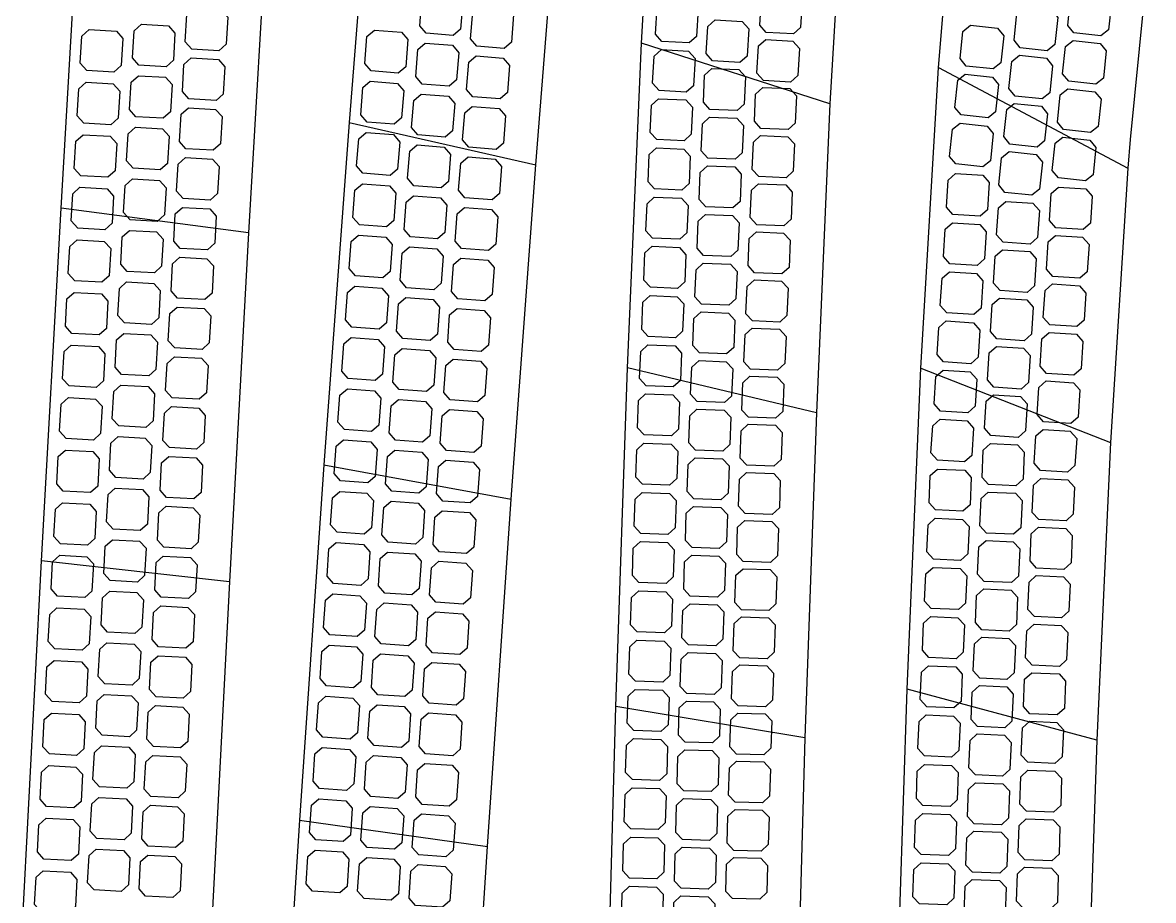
# Model space of a CAD drawing. Header units: millimetres. Extents: x 19106 to 24547, y 13072 to 17462.
# Drawn here: x 22384.9 to 22729.6, y 15664 to 15931.5 of the extents above; entities that cross this region are included whole.
import ezdxf

# ---------------------------------------------------------------- set-up
doc = ezdxf.new("R2010")
doc.units = ezdxf.units.MM
doc.header["$LTSCALE"] = 100
doc.header["$MEASUREMENT"] = 0
doc.layers.add('Default', color=7, linetype='Continuous')
doc.layers.add('PV CELL', color=1, linetype='Continuous')

msp = doc.modelspace()

# ---------------------------------------------------------------- linework, layer by layer
at = {"layer": 'Default'}
for points in [[(22573.53, 15925.25), (22578.73, 16015.92)], [(22492.25, 15999.98), (22484.41, 15901.1)], [(22664.07, 15917.89), (22668.47, 15970.08), (22671.88, 15999.12)], [(22636.06, 15992.04), (22630.98, 15906.83)], [(22541.34, 15888.19), (22548.98, 15984.35)], [(22396.64, 15874.97), (22402.64, 15978.36)], [(22459.72, 15969.98), (22453.8, 15867.49)], [(22729.58, 15959.86), (22726.52, 15936.86), (22722.54, 15895.89), (22721.83, 15887.17)], [(22569.32, 15826.35), (22573.53, 15925.25)], [(22630.98, 15906.83), (22573.53, 15925.25)], [(22630.98, 15906.83), (22573.53, 15925.25)], [(22658.7, 15826.25), (22664.07, 15917.89)], [(22664.07, 15917.89), (22721.83, 15887.17)], [(22664.07, 15917.89), (22721.83, 15887.17)], [(22630.98, 15906.83), (22626.88, 15812.57)], [(22484.41, 15901.1), (22476.77, 15796.75)], [(22484.41, 15901.1), (22541.34, 15888.19)], [(22484.41, 15901.1), (22541.34, 15888.19)], [(22533.87, 15786.32), (22541.34, 15888.19)], [(22721.83, 15887.17), (22716.52, 15803.59)], [(22390.72, 15767.52), (22396.64, 15874.97)], [(22453.8, 15867.49), (22396.64, 15874.97)], [(22453.8, 15867.49), (22396.64, 15874.97)], [(22453.8, 15867.49), (22447.96, 15761.12)], [(22565.74, 15723.14), (22569.32, 15826.35)], [(22626.88, 15812.57), (22569.32, 15826.35)], [(22626.88, 15812.57), (22569.32, 15826.35)], [(22654.5, 15728.42), (22658.7, 15826.25)], [(22658.7, 15826.25), (22716.52, 15803.59)], [(22658.7, 15826.25), (22716.52, 15803.59)], [(22626.88, 15812.57), (22623.39, 15713.56)], [(22716.52, 15803.59), (22712.39, 15712.82)], [(22476.77, 15796.75), (22469.32, 15688.47)], [(22476.77, 15796.75), (22533.87, 15786.32)], [(22476.77, 15796.75), (22533.87, 15786.32)], [(22526.61, 15680.5), (22533.87, 15786.32)], [(22384.92, 15656.59), (22390.72, 15767.52)], [(22447.96, 15761.12), (22390.72, 15767.52)], [(22447.96, 15761.12), (22390.72, 15767.52)], [(22447.96, 15761.12), (22442.26, 15651.6)], [(22651.18, 15626.59), (22654.5, 15728.42)], [(22712.39, 15712.82), (22654.5, 15728.42)], [(22712.39, 15712.82), (22654.5, 15728.42)], [(22562.74, 15616.34), (22565.74, 15723.14)], [(22623.39, 15713.56), (22565.74, 15723.14)], [(22623.39, 15713.56), (22565.74, 15723.14)], [(22623.39, 15713.56), (22620.45, 15610.56)], [(22712.39, 15712.82), (22709.1, 15616.97)], [(22469.32, 15688.47), (22462.18, 15577.38)], [(22469.32, 15688.47), (22526.61, 15680.5)], [(22469.32, 15688.47), (22526.61, 15680.5)], [(22519.63, 15571.92), (22526.61, 15680.5)]]:
    msp.add_lwpolyline(points, dxfattribs=at)
at = {"layer": 'PV CELL'}
for points in [[(22507.89, 15928.31), (22505.96, 15930.57), (22506.62, 15938.84), (22508.88, 15940.77), (22517.15, 15940.11), (22519.08, 15937.85), (22518.42, 15929.58), (22516.16, 15927.65), (22507.89, 15928.31)], [(22620.6, 15940.55), (22622.57, 15938.33), (22622.07, 15930.05), (22619.85, 15928.08), (22611.57, 15928.57), (22609.6, 15930.79), (22610.09, 15939.08), (22612.31, 15941.05), (22620.6, 15940.55)], [(22705.34, 15928.38), (22703.47, 15930.69), (22704.35, 15938.94), (22706.66, 15940.81), (22714.91, 15939.93), (22716.78, 15937.62), (22715.9, 15929.37), (22713.59, 15927.5), (22705.34, 15928.38)], [(22523.4, 15924.33), (22521.47, 15926.59), (22522.13, 15934.86), (22524.39, 15936.79), (22532.66, 15936.13), (22534.59, 15933.87), (22533.93, 15925.6), (22531.67, 15923.67), (22523.4, 15924.33)], [(22588.82, 15937.81), (22590.79, 15935.59), (22590.3, 15927.31), (22588.08, 15925.34), (22579.79, 15925.83), (22577.82, 15928.05), (22578.32, 15936.34), (22580.54, 15938.31), (22588.82, 15937.81)], [(22445.48, 15935.47), (22447.46, 15933.25), (22446.98, 15924.96), (22444.76, 15922.99), (22436.47, 15923.47), (22434.5, 15925.69), (22434.98, 15933.97), (22437.19, 15935.95), (22445.48, 15935.47)], [(22688.99, 15923.85), (22687.12, 15926.16), (22688, 15934.41), (22690.31, 15936.28), (22698.56, 15935.4), (22700.43, 15933.09), (22699.55, 15924.84), (22697.24, 15922.97), (22688.99, 15923.85)], [(22429.39, 15930.57), (22431.37, 15928.36), (22430.89, 15920.07), (22428.67, 15918.09), (22420.39, 15918.57), (22418.41, 15920.79), (22418.89, 15929.08), (22421.11, 15931.05), (22429.39, 15930.57)], [(22604.27, 15931.86), (22606.24, 15929.64), (22605.75, 15921.35), (22603.53, 15919.38), (22595.24, 15919.87), (22593.27, 15922.09), (22593.77, 15930.38), (22595.99, 15932.35), (22604.27, 15931.86)], [(22672.53, 15918.31), (22670.66, 15920.62), (22671.54, 15928.87), (22673.85, 15930.74), (22682.11, 15929.86), (22683.97, 15927.55), (22683.09, 15919.3), (22680.78, 15917.43), (22672.53, 15918.31)], [(22413.49, 15928.93), (22415.47, 15926.71), (22414.99, 15918.43), (22412.77, 15916.45), (22404.49, 15916.93), (22402.51, 15919.15), (22402.99, 15927.43), (22405.21, 15929.41), (22413.49, 15928.93)], [(22491.15, 15916.82), (22489.22, 15919.08), (22489.88, 15927.35), (22492.14, 15929.28), (22500.41, 15928.62), (22502.34, 15926.36), (22501.68, 15918.09), (22499.42, 15916.16), (22491.15, 15916.82)], [(22506.66, 15912.81), (22504.73, 15915.07), (22505.39, 15923.35), (22507.65, 15925.27), (22515.92, 15924.62), (22517.85, 15922.36), (22517.19, 15914.08), (22514.93, 15912.16), (22506.66, 15912.81)], [(22587.93, 15922.83), (22589.9, 15920.6), (22589.41, 15912.32), (22587.19, 15910.35), (22578.9, 15910.84), (22576.93, 15913.06), (22577.42, 15921.35), (22579.64, 15923.32), (22587.93, 15922.83)], [(22619.72, 15925.9), (22621.7, 15923.68), (22621.2, 15915.39), (22618.98, 15913.42), (22610.7, 15913.92), (22608.72, 15916.14), (22609.22, 15924.42), (22611.44, 15926.39), (22619.72, 15925.9)], [(22703.77, 15913.66), (22701.9, 15915.97), (22702.78, 15924.22), (22705.09, 15926.09), (22713.34, 15925.21), (22715.21, 15922.9), (22714.33, 15914.64), (22712.02, 15912.78), (22703.77, 15913.66)], [(22444.6, 15920.29), (22446.58, 15918.07), (22446.1, 15909.78), (22443.88, 15907.81), (22435.6, 15908.29), (22433.62, 15910.51), (22434.1, 15918.79), (22436.32, 15920.77), (22444.6, 15920.29)], [(22522.18, 15908.94), (22520.25, 15911.2), (22520.91, 15919.48), (22523.17, 15921.4), (22531.44, 15920.75), (22533.37, 15918.49), (22532.71, 15910.21), (22530.45, 15908.28), (22522.18, 15908.94)], [(22687.42, 15909.17), (22685.56, 15911.48), (22686.44, 15919.73), (22688.75, 15921.6), (22697, 15920.72), (22698.86, 15918.41), (22697.99, 15910.16), (22695.67, 15908.29), (22687.42, 15909.17)], [(22603.26, 15917.21), (22605.26, 15915.02), (22604.9, 15906.73), (22602.71, 15904.72), (22594.42, 15905.08), (22592.41, 15907.27), (22592.78, 15915.56), (22594.97, 15917.57), (22603.26, 15917.21)], [(22412.57, 15912.91), (22414.54, 15910.69), (22414.06, 15902.41), (22411.85, 15900.43), (22403.56, 15900.91), (22401.59, 15903.13), (22402.06, 15911.41), (22404.28, 15913.39), (22412.57, 15912.91)], [(22428.49, 15914.87), (22430.46, 15912.65), (22429.98, 15904.36), (22427.76, 15902.39), (22419.48, 15902.87), (22417.5, 15905.08), (22417.98, 15913.37), (22420.2, 15915.34), (22428.49, 15914.87)], [(22489.91, 15901.21), (22487.98, 15903.47), (22488.64, 15911.75), (22490.9, 15913.67), (22499.17, 15913.02), (22501.1, 15910.76), (22500.44, 15902.48), (22498.18, 15900.56), (22489.91, 15901.21)], [(22670.94, 15903.39), (22669.07, 15905.7), (22669.95, 15913.96), (22672.26, 15915.82), (22680.52, 15914.94), (22682.38, 15912.63), (22681.5, 15904.38), (22679.19, 15902.51), (22670.94, 15903.39)], [(22505.43, 15897.32), (22503.5, 15899.58), (22504.16, 15907.85), (22506.42, 15909.78), (22514.69, 15909.12), (22516.62, 15906.86), (22515.96, 15898.59), (22513.7, 15896.66), (22505.43, 15897.32)], [(22618.8, 15911.42), (22620.8, 15909.23), (22620.44, 15900.93), (22618.25, 15898.93), (22609.96, 15899.29), (22607.95, 15901.48), (22608.32, 15909.77), (22610.51, 15911.78), (22618.8, 15911.42)], [(22702.2, 15898.93), (22700.33, 15901.24), (22701.21, 15909.5), (22703.52, 15911.36), (22711.78, 15910.48), (22713.64, 15908.17), (22712.76, 15899.92), (22710.45, 15898.05), (22702.2, 15898.93)], [(22520.96, 15893.56), (22519.03, 15895.82), (22519.69, 15904.09), (22521.95, 15906.02), (22530.22, 15905.36), (22532.15, 15903.1), (22531.49, 15894.83), (22529.23, 15892.9), (22520.96, 15893.56)], [(22587.06, 15908), (22589.07, 15905.81), (22588.71, 15897.52), (22586.52, 15895.51), (22578.23, 15895.87), (22576.22, 15898.06), (22576.58, 15906.36), (22578.77, 15908.36), (22587.06, 15908)], [(22685.86, 15894.49), (22683.99, 15896.8), (22684.87, 15905.06), (22687.18, 15906.92), (22695.43, 15906.04), (22697.3, 15903.73), (22696.42, 15895.48), (22694.11, 15893.61), (22685.86, 15894.49)], [(22443.73, 15905.11), (22445.7, 15902.89), (22445.22, 15894.6), (22443, 15892.63), (22434.72, 15893.11), (22432.74, 15895.32), (22433.22, 15903.61), (22435.44, 15905.59), (22443.73, 15905.11)], [(22602.61, 15902.38), (22604.62, 15900.19), (22604.26, 15891.89), (22602.07, 15889.89), (22593.77, 15890.25), (22591.77, 15892.44), (22592.13, 15900.73), (22594.32, 15902.74), (22602.61, 15902.38)], [(22427.58, 15899.16), (22429.55, 15896.94), (22429.07, 15888.65), (22426.86, 15886.68), (22418.57, 15887.16), (22416.59, 15889.37), (22417.07, 15897.66), (22419.29, 15899.64), (22427.58, 15899.16)], [(22669.35, 15888.47), (22667.48, 15890.78), (22668.36, 15899.04), (22670.67, 15900.9), (22678.93, 15900.02), (22680.79, 15897.71), (22679.91, 15889.46), (22677.6, 15887.59), (22669.35, 15888.47)], [(22411.64, 15896.89), (22413.62, 15894.67), (22413.14, 15886.39), (22410.92, 15884.41), (22402.63, 15884.89), (22400.66, 15887.11), (22401.14, 15895.39), (22403.36, 15897.37), (22411.64, 15896.89)], [(22488.67, 15885.61), (22486.74, 15887.87), (22487.4, 15896.14), (22489.66, 15898.07), (22497.93, 15897.41), (22499.86, 15895.15), (22499.2, 15886.88), (22496.94, 15884.95), (22488.67, 15885.61)], [(22618.16, 15896.75), (22620.17, 15894.56), (22619.8, 15886.27), (22617.61, 15884.26), (22609.32, 15884.62), (22607.32, 15886.81), (22607.68, 15895.1), (22609.87, 15897.11), (22618.16, 15896.75)], [(22700.63, 15884.21), (22698.76, 15886.52), (22699.64, 15894.77), (22701.95, 15896.64), (22710.21, 15895.76), (22712.07, 15893.45), (22711.19, 15885.19), (22708.88, 15883.33), (22700.63, 15884.21)], [(22504.2, 15881.83), (22502.27, 15884.09), (22502.93, 15892.36), (22505.19, 15894.29), (22513.46, 15893.63), (22515.39, 15891.37), (22514.73, 15883.1), (22512.47, 15881.17), (22504.2, 15881.83)], [(22586.41, 15893), (22588.42, 15890.81), (22588.06, 15882.52), (22585.87, 15880.51), (22577.57, 15880.87), (22575.57, 15883.06), (22575.93, 15891.35), (22578.12, 15893.36), (22586.41, 15893)], [(22684.29, 15879.81), (22682.43, 15882.12), (22683.31, 15890.38), (22685.62, 15892.24), (22693.87, 15891.36), (22695.74, 15889.05), (22694.86, 15880.8), (22692.55, 15878.93), (22684.29, 15879.81)], [(22442.85, 15889.93), (22444.82, 15887.71), (22444.34, 15879.42), (22442.13, 15877.45), (22433.84, 15877.93), (22431.87, 15880.14), (22432.34, 15888.43), (22434.56, 15890.4), (22442.85, 15889.93)], [(22519.73, 15878.17), (22517.81, 15880.43), (22518.46, 15888.7), (22520.72, 15890.63), (22529, 15889.97), (22530.92, 15887.71), (22530.27, 15879.44), (22528.01, 15877.51), (22519.73, 15878.17)], [(22601.96, 15887.54), (22603.97, 15885.35), (22603.61, 15877.06), (22601.42, 15875.05), (22593.13, 15875.42), (22591.12, 15877.6), (22591.48, 15885.9), (22593.67, 15887.9), (22601.96, 15887.54)], [(22668.5, 15873.05), (22666.54, 15875.28), (22667.07, 15883.56), (22669.3, 15885.52), (22677.58, 15885), (22679.54, 15882.77), (22679.02, 15874.48), (22676.79, 15872.52), (22668.5, 15873.05)], [(22426.67, 15883.45), (22428.64, 15881.23), (22428.17, 15872.94), (22425.95, 15870.97), (22417.66, 15871.45), (22415.69, 15873.67), (22416.17, 15881.95), (22418.38, 15883.93), (22426.67, 15883.45)], [(22487.56, 15869.93), (22485.62, 15872.18), (22486.23, 15880.46), (22488.48, 15882.4), (22496.75, 15881.79), (22498.69, 15879.54), (22498.09, 15871.27), (22495.84, 15869.33), (22487.56, 15869.93)], [(22617.52, 15882.08), (22619.53, 15879.89), (22619.16, 15871.6), (22616.98, 15869.6), (22608.68, 15869.96), (22606.68, 15872.15), (22607.04, 15880.44), (22609.23, 15882.45), (22617.52, 15882.08)], [(22410.69, 15880.9), (22412.67, 15878.69), (22412.21, 15870.4), (22410, 15868.42), (22401.71, 15868.88), (22399.73, 15871.09), (22400.19, 15879.37), (22402.4, 15881.36), (22410.69, 15880.9)], [(22503.11, 15866.26), (22501.17, 15868.51), (22501.78, 15876.79), (22504.03, 15878.73), (22512.3, 15878.12), (22514.24, 15875.87), (22513.64, 15867.59), (22511.39, 15865.65), (22503.11, 15866.26)], [(22585.76, 15878), (22587.76, 15875.81), (22587.4, 15867.52), (22585.21, 15865.51), (22576.92, 15865.87), (22574.91, 15868.06), (22575.27, 15876.35), (22577.46, 15878.36), (22585.76, 15878)], [(22699.86, 15868.97), (22697.9, 15871.2), (22698.43, 15879.48), (22700.66, 15881.44), (22708.94, 15880.92), (22710.9, 15878.69), (22710.38, 15870.41), (22708.15, 15868.44), (22699.86, 15868.97)], [(22441.95, 15874.78), (22443.93, 15872.56), (22443.48, 15864.28), (22441.27, 15862.29), (22432.98, 15862.75), (22431, 15864.96), (22431.45, 15873.25), (22433.67, 15875.23), (22441.95, 15874.78)], [(22518.67, 15862.71), (22516.73, 15864.96), (22517.34, 15873.23), (22519.59, 15875.17), (22527.86, 15874.57), (22529.8, 15872.32), (22529.2, 15864.04), (22526.95, 15862.1), (22518.67, 15862.71)], [(22683.78, 15864.6), (22681.81, 15866.83), (22682.34, 15875.11), (22684.57, 15877.07), (22692.85, 15876.55), (22694.82, 15874.32), (22694.29, 15866.04), (22692.06, 15864.07), (22683.78, 15864.6)], [(22601.32, 15872.71), (22603.33, 15870.52), (22602.96, 15862.23), (22600.77, 15860.22), (22592.48, 15860.58), (22590.48, 15862.77), (22590.84, 15871.06), (22593.03, 15873.07), (22601.32, 15872.71)], [(22425.77, 15867.77), (22427.75, 15865.56), (22427.29, 15857.27), (22425.08, 15855.29), (22416.79, 15855.74), (22414.81, 15857.95), (22415.27, 15866.24), (22417.48, 15868.22), (22425.77, 15867.77)], [(22667.55, 15858.07), (22665.59, 15860.3), (22666.12, 15868.59), (22668.35, 15870.55), (22676.63, 15870.02), (22678.59, 15867.79), (22678.06, 15859.51), (22675.84, 15857.55), (22667.55, 15858.07)], [(22409.81, 15864.88), (22411.79, 15862.67), (22411.33, 15854.38), (22409.12, 15852.4), (22400.83, 15852.85), (22398.85, 15855.06), (22399.31, 15863.35), (22401.52, 15865.33), (22409.81, 15864.88)], [(22486.42, 15854.32), (22484.48, 15856.57), (22485.08, 15864.85), (22487.33, 15866.79), (22495.61, 15866.18), (22497.55, 15863.93), (22496.94, 15855.66), (22494.7, 15853.72), (22486.42, 15854.32)], [(22616.88, 15867.42), (22618.89, 15865.23), (22618.53, 15856.94), (22616.34, 15854.93), (22608.04, 15855.29), (22606.04, 15857.48), (22606.4, 15865.77), (22608.59, 15867.78), (22616.88, 15867.42)], [(22698.93, 15854.19), (22696.96, 15856.42), (22697.49, 15864.7), (22699.72, 15866.67), (22708, 15866.14), (22709.96, 15863.91), (22709.44, 15855.63), (22707.21, 15853.67), (22698.93, 15854.19)], [(22501.98, 15850.76), (22500.04, 15853.01), (22500.64, 15861.29), (22502.89, 15863.23), (22511.17, 15862.62), (22513.11, 15860.37), (22512.5, 15852.09), (22510.25, 15850.15), (22501.98, 15850.76)], [(22585.1, 15863), (22587.11, 15860.81), (22586.75, 15852.52), (22584.56, 15850.51), (22576.27, 15850.87), (22574.26, 15853.06), (22574.62, 15861.35), (22576.81, 15863.36), (22585.1, 15863)], [(22682.84, 15849.87), (22680.88, 15852.1), (22681.4, 15860.38), (22683.63, 15862.34), (22691.92, 15861.82), (22693.88, 15859.59), (22693.35, 15851.3), (22691.12, 15849.34), (22682.84, 15849.87)], [(22441.12, 15859.59), (22443.1, 15857.38), (22442.65, 15849.09), (22440.43, 15847.11), (22432.15, 15847.57), (22430.17, 15849.78), (22430.62, 15858.07), (22432.83, 15860.05), (22441.12, 15859.59)], [(22517.54, 15847.31), (22515.6, 15849.56), (22516.21, 15857.84), (22518.46, 15859.78), (22526.74, 15859.17), (22528.68, 15856.93), (22528.07, 15848.65), (22525.82, 15846.71), (22517.54, 15847.31)], [(22600.67, 15857.88), (22602.68, 15855.69), (22602.32, 15847.39), (22600.13, 15845.39), (22591.84, 15845.75), (22589.83, 15847.94), (22590.19, 15856.23), (22592.38, 15858.24), (22600.67, 15857.88)], [(22666.6, 15843.1), (22664.64, 15845.33), (22665.17, 15853.62), (22667.39, 15855.58), (22675.68, 15855.05), (22677.64, 15852.82), (22677.11, 15844.54), (22674.88, 15842.58), (22666.6, 15843.1)], [(22424.9, 15852.06), (22426.89, 15849.85), (22426.43, 15841.56), (22424.22, 15839.58), (22415.93, 15840.03), (22413.95, 15842.24), (22414.41, 15850.53), (22416.62, 15852.51), (22424.9, 15852.06)], [(22485.27, 15838.71), (22483.33, 15840.96), (22483.94, 15849.24), (22486.19, 15851.18), (22494.46, 15850.57), (22496.41, 15848.32), (22495.8, 15840.05), (22493.55, 15838.1), (22485.27, 15838.71)], [(22616.24, 15852.75), (22618.25, 15850.56), (22617.89, 15842.27), (22615.7, 15840.26), (22607.41, 15840.63), (22605.4, 15842.82), (22605.76, 15851.11), (22607.95, 15853.11), (22616.24, 15852.75)], [(22697.99, 15839.41), (22696.02, 15841.64), (22696.55, 15849.93), (22698.78, 15851.89), (22707.06, 15851.36), (22709.02, 15849.13), (22708.5, 15840.85), (22706.27, 15838.89), (22697.99, 15839.41)], [(22408.93, 15848.86), (22410.91, 15846.64), (22410.45, 15838.36), (22408.24, 15836.38), (22399.95, 15836.83), (22397.97, 15839.04), (22398.43, 15847.33), (22400.64, 15849.31), (22408.93, 15848.86)], [(22500.84, 15835.26), (22498.9, 15837.51), (22499.51, 15845.79), (22501.75, 15847.73), (22510.03, 15847.12), (22511.97, 15844.87), (22511.37, 15836.59), (22509.12, 15834.65), (22500.84, 15835.26)], [(22584.45, 15848), (22586.46, 15845.81), (22586.09, 15837.52), (22583.9, 15835.51), (22575.61, 15835.87), (22573.61, 15838.06), (22573.97, 15846.35), (22576.16, 15848.36), (22584.45, 15848)], [(22681.9, 15835.14), (22679.94, 15837.36), (22680.47, 15845.65), (22682.7, 15847.61), (22690.98, 15847.08), (22692.94, 15844.86), (22692.42, 15836.57), (22690.19, 15834.61), (22681.9, 15835.14)], [(22440.29, 15844.41), (22442.27, 15842.2), (22441.81, 15833.91), (22439.6, 15831.93), (22431.31, 15832.38), (22429.33, 15834.59), (22429.79, 15842.88), (22432, 15844.86), (22440.29, 15844.41)], [(22516.42, 15831.92), (22514.48, 15834.17), (22515.08, 15842.45), (22517.33, 15844.39), (22525.61, 15843.78), (22527.55, 15841.53), (22526.94, 15833.26), (22524.69, 15831.32), (22516.42, 15831.92)], [(22600.03, 15843.04), (22602.03, 15840.85), (22601.67, 15832.56), (22599.48, 15830.55), (22591.19, 15830.92), (22589.18, 15833.1), (22589.54, 15841.4), (22591.73, 15843.4), (22600.03, 15843.04)], [(22665.65, 15828.13), (22663.69, 15830.36), (22664.21, 15838.64), (22666.44, 15840.61), (22674.73, 15840.08), (22676.69, 15837.85), (22676.16, 15829.57), (22673.93, 15827.6), (22665.65, 15828.13)], [(22615.6, 15838.09), (22617.61, 15835.9), (22617.25, 15827.61), (22615.06, 15825.6), (22606.77, 15825.96), (22604.76, 15828.15), (22605.12, 15836.44), (22607.31, 15838.45), (22615.6, 15838.09)], [(22697.05, 15824.64), (22695.09, 15826.87), (22695.61, 15835.15), (22697.84, 15837.11), (22706.12, 15836.59), (22708.09, 15834.36), (22707.56, 15826.07), (22705.33, 15824.11), (22697.05, 15824.64)], [(22424.04, 15836.35), (22426.02, 15834.13), (22425.57, 15825.85), (22423.36, 15823.87), (22415.07, 15824.32), (22413.09, 15826.53), (22413.54, 15834.82), (22415.75, 15836.8), (22424.04, 15836.35)], [(22484.13, 15823.1), (22482.19, 15825.35), (22482.8, 15833.63), (22485.04, 15835.57), (22493.32, 15834.96), (22495.26, 15832.71), (22494.66, 15824.43), (22492.41, 15822.49), (22484.13, 15823.1)], [(22408.05, 15832.83), (22410.03, 15830.62), (22409.57, 15822.33), (22407.36, 15820.35), (22399.08, 15820.81), (22397.09, 15823.02), (22397.55, 15831.31), (22399.76, 15833.29), (22408.05, 15832.83)], [(22499.7, 15819.76), (22497.76, 15822.01), (22498.37, 15830.29), (22500.62, 15832.23), (22508.9, 15831.62), (22510.84, 15829.37), (22510.23, 15821.09), (22507.98, 15819.15), (22499.7, 15819.76)], [(22583.8, 15833), (22585.8, 15830.81), (22585.44, 15822.51), (22583.25, 15820.51), (22574.96, 15820.87), (22572.95, 15823.06), (22573.31, 15831.35), (22575.5, 15833.36), (22583.8, 15833)], [(22680.97, 15820.4), (22679.01, 15822.63), (22679.53, 15830.92), (22681.76, 15832.88), (22690.04, 15832.35), (22692.01, 15830.12), (22691.48, 15821.84), (22689.25, 15819.88), (22680.97, 15820.4)], [(22439.45, 15829.23), (22441.43, 15827.01), (22440.98, 15818.73), (22438.77, 15816.74), (22430.48, 15817.2), (22428.5, 15819.41), (22428.95, 15827.7), (22431.17, 15829.68), (22439.45, 15829.23)], [(22515.29, 15816.53), (22513.35, 15818.78), (22513.95, 15827.05), (22516.2, 15829), (22524.48, 15828.39), (22526.42, 15826.14), (22525.81, 15817.86), (22523.57, 15815.92), (22515.29, 15816.53)], [(22599.38, 15828.21), (22601.39, 15826.02), (22601.03, 15817.73), (22598.84, 15815.72), (22590.54, 15816.08), (22588.54, 15818.27), (22588.9, 15826.56), (22591.09, 15828.57), (22599.38, 15828.21)], [(22614.88, 15823.51), (22616.91, 15821.34), (22616.61, 15813.04), (22614.44, 15811.02), (22606.15, 15811.31), (22604.12, 15813.48), (22604.41, 15821.78), (22606.59, 15823.8), (22614.88, 15823.51)], [(22664.7, 15813.16), (22662.74, 15815.39), (22663.26, 15823.67), (22665.49, 15825.63), (22673.78, 15825.11), (22675.74, 15822.88), (22675.21, 15814.6), (22672.98, 15812.63), (22664.7, 15813.16)], [(22423.18, 15820.64), (22425.16, 15818.42), (22424.71, 15810.14), (22422.49, 15808.15), (22414.21, 15808.61), (22412.23, 15810.82), (22412.68, 15819.11), (22414.89, 15821.09), (22423.18, 15820.64)], [(22482.99, 15807.49), (22481.04, 15809.74), (22481.65, 15818.02), (22483.9, 15819.96), (22492.18, 15819.35), (22494.12, 15817.1), (22493.51, 15808.82), (22491.26, 15806.88), (22482.99, 15807.49)], [(22696.11, 15809.86), (22694.15, 15812.09), (22694.67, 15820.37), (22696.9, 15822.33), (22705.18, 15821.81), (22707.15, 15819.58), (22706.62, 15811.3), (22704.39, 15809.33), (22696.11, 15809.86)], [(22407.17, 15816.81), (22409.15, 15814.6), (22408.7, 15806.31), (22406.48, 15804.33), (22398.2, 15804.79), (22396.21, 15807), (22396.67, 15815.28), (22398.88, 15817.27), (22407.17, 15816.81)], [(22498.57, 15804.26), (22496.63, 15806.51), (22497.23, 15814.79), (22499.48, 15816.73), (22507.76, 15816.12), (22509.7, 15813.87), (22509.09, 15805.59), (22506.85, 15803.65), (22498.57, 15804.26)], [(22583.11, 15818.08), (22585.14, 15815.91), (22584.85, 15807.61), (22582.67, 15805.59), (22574.38, 15805.88), (22572.35, 15808.05), (22572.65, 15816.35), (22574.82, 15818.37), (22583.11, 15818.08)], [(22680.03, 15805.67), (22678.07, 15807.9), (22678.6, 15816.18), (22680.83, 15818.15), (22689.11, 15817.62), (22691.07, 15815.39), (22690.55, 15807.11), (22688.32, 15805.14), (22680.03, 15805.67)], [(22438.62, 15814.04), (22440.6, 15811.83), (22440.15, 15803.54), (22437.93, 15801.56), (22429.65, 15802.02), (22427.66, 15804.23), (22428.12, 15812.52), (22430.33, 15814.5), (22438.62, 15814.04)], [(22514.16, 15801.14), (22512.22, 15803.38), (22512.83, 15811.66), (22515.07, 15813.6), (22523.35, 15813), (22525.29, 15810.75), (22524.69, 15802.47), (22522.44, 15800.53), (22514.16, 15801.14)], [(22598.74, 15813.46), (22600.76, 15811.29), (22600.47, 15802.99), (22598.3, 15800.97), (22590, 15801.26), (22587.98, 15803.43), (22588.27, 15811.73), (22590.44, 15813.75), (22598.74, 15813.46)], [(22663.75, 15798.19), (22661.79, 15800.42), (22662.31, 15808.7), (22664.54, 15810.66), (22672.82, 15810.14), (22674.79, 15807.91), (22674.26, 15799.62), (22672.03, 15797.66), (22663.75, 15798.19)], [(22614.36, 15808.84), (22616.39, 15806.67), (22616.1, 15798.37), (22613.92, 15796.35), (22605.63, 15796.64), (22603.6, 15798.81), (22603.9, 15807.11), (22606.07, 15809.13), (22614.36, 15808.84)], [(22695.17, 15795.08), (22693.21, 15797.31), (22693.73, 15805.59), (22695.96, 15807.56), (22704.25, 15807.03), (22706.21, 15804.8), (22705.68, 15796.52), (22703.45, 15794.56), (22695.17, 15795.08)], [(22422.32, 15804.92), (22424.3, 15802.71), (22423.84, 15794.42), (22421.63, 15792.44), (22413.34, 15792.9), (22411.36, 15795.11), (22411.82, 15803.4), (22414.03, 15805.38), (22422.32, 15804.92)], [(22481.84, 15791.88), (22479.9, 15794.13), (22480.51, 15802.41), (22482.75, 15804.35), (22491.03, 15803.74), (22492.97, 15801.49), (22492.37, 15793.21), (22490.12, 15791.27), (22481.84, 15791.88)], [(22582.59, 15803.08), (22584.61, 15800.9), (22584.32, 15792.61), (22582.14, 15790.58), (22573.85, 15790.88), (22571.83, 15793.05), (22572.12, 15801.34), (22574.29, 15803.37), (22582.59, 15803.08)], [(22679.35, 15790.74), (22677.35, 15792.93), (22677.73, 15801.22), (22679.92, 15803.23), (22688.21, 15802.85), (22690.21, 15800.65), (22689.84, 15792.36), (22687.64, 15790.36), (22679.35, 15790.74)], [(22406.29, 15800.79), (22408.27, 15798.58), (22407.82, 15790.29), (22405.6, 15788.31), (22397.32, 15788.76), (22395.33, 15790.97), (22395.79, 15799.26), (22398, 15801.24), (22406.29, 15800.79)], [(22437.79, 15798.86), (22439.77, 15796.65), (22439.31, 15788.36), (22437.1, 15786.38), (22428.81, 15786.83), (22426.83, 15789.04), (22427.29, 15797.33), (22429.5, 15799.31), (22437.79, 15798.86)], [(22497.43, 15788.76), (22495.49, 15791.01), (22496.1, 15799.29), (22498.35, 15801.23), (22506.62, 15800.62), (22508.57, 15798.37), (22507.96, 15790.09), (22505.71, 15788.15), (22497.43, 15788.76)], [(22598.22, 15798.62), (22600.24, 15796.45), (22599.95, 15788.16), (22597.78, 15786.13), (22589.48, 15786.42), (22587.46, 15788.6), (22587.75, 15796.89), (22589.92, 15798.92), (22598.22, 15798.62)], [(22513.03, 15785.74), (22511.09, 15787.99), (22511.7, 15796.27), (22513.95, 15798.21), (22522.22, 15797.6), (22524.16, 15795.35), (22523.56, 15787.08), (22521.31, 15785.14), (22513.03, 15785.74)], [(22663.21, 15783.01), (22661.2, 15785.2), (22661.58, 15793.49), (22663.77, 15795.49), (22672.07, 15795.12), (22674.07, 15792.92), (22673.69, 15784.63), (22671.5, 15782.63), (22663.21, 15783.01)], [(22613.85, 15794.17), (22615.87, 15792), (22615.58, 15783.7), (22613.41, 15781.68), (22605.11, 15781.97), (22603.09, 15784.14), (22603.38, 15792.44), (22605.55, 15794.46), (22613.85, 15794.17)], [(22694.66, 15780.09), (22692.66, 15782.29), (22693.04, 15790.58), (22695.23, 15792.58), (22703.52, 15792.2), (22705.52, 15790.01), (22705.15, 15781.72), (22702.95, 15779.72), (22694.66, 15780.09)], [(22421.45, 15789.21), (22423.44, 15787), (22422.98, 15778.71), (22420.77, 15776.73), (22412.48, 15777.19), (22410.5, 15779.4), (22410.96, 15787.69), (22413.17, 15789.67), (22421.45, 15789.21)], [(22480.76, 15776.22), (22478.81, 15778.45), (22479.37, 15786.74), (22481.61, 15788.69), (22489.89, 15788.12), (22491.85, 15785.88), (22491.28, 15777.6), (22489.04, 15775.65), (22480.76, 15776.22)], [(22405.41, 15784.77), (22407.39, 15782.55), (22406.94, 15774.27), (22404.72, 15772.29), (22396.44, 15772.74), (22394.45, 15774.95), (22394.91, 15783.24), (22397.12, 15785.22), (22405.41, 15784.77)], [(22496.37, 15773.21), (22494.41, 15775.45), (22494.98, 15783.73), (22497.22, 15785.68), (22505.5, 15785.11), (22507.45, 15782.87), (22506.89, 15774.59), (22504.65, 15772.64), (22496.37, 15773.21)], [(22582.06, 15788.07), (22584.08, 15785.9), (22583.79, 15777.6), (22581.62, 15775.58), (22573.32, 15775.87), (22571.3, 15778.04), (22571.59, 15786.34), (22573.76, 15788.36), (22582.06, 15788.07)], [(22678.68, 15775.99), (22676.68, 15778.18), (22677.06, 15786.48), (22679.25, 15788.48), (22687.54, 15788.1), (22689.54, 15785.91), (22689.17, 15777.62), (22686.97, 15775.61), (22678.68, 15775.99)], [(22436.95, 15783.67), (22438.93, 15781.46), (22438.48, 15773.18), (22436.27, 15771.19), (22427.98, 15771.65), (22426, 15773.86), (22426.45, 15782.15), (22428.66, 15784.13), (22436.95, 15783.67)], [(22511.98, 15770.3), (22510.03, 15772.53), (22510.6, 15780.81), (22512.84, 15782.77), (22521.12, 15782.2), (22523.07, 15779.96), (22522.5, 15771.68), (22520.26, 15769.73), (22511.98, 15770.3)], [(22597.69, 15783.78), (22599.72, 15781.61), (22599.42, 15773.32), (22597.25, 15771.29), (22588.96, 15771.58), (22586.93, 15773.76), (22587.22, 15782.05), (22589.4, 15784.08), (22597.69, 15783.78)], [(22613.33, 15779.5), (22615.35, 15777.33), (22615.06, 15769.03), (22612.89, 15767.01), (22604.59, 15767.3), (22602.57, 15769.47), (22602.86, 15777.77), (22605.03, 15779.79), (22613.33, 15779.5)], [(22662.52, 15768.02), (22660.52, 15770.21), (22660.9, 15778.5), (22663.09, 15780.51), (22671.38, 15780.13), (22673.39, 15777.94), (22673.01, 15769.64), (22670.82, 15767.64), (22662.52, 15768.02)], [(22693.99, 15765.3), (22691.99, 15767.49), (22692.36, 15775.79), (22694.56, 15777.79), (22702.85, 15777.41), (22704.85, 15775.22), (22704.47, 15766.93), (22702.28, 15764.92), (22693.99, 15765.3)], [(22420.56, 15773.53), (22422.55, 15771.33), (22422.12, 15763.04), (22419.91, 15761.05), (22411.62, 15761.48), (22409.64, 15763.69), (22410.07, 15771.98), (22412.27, 15773.96), (22420.56, 15773.53)], [(22479.69, 15760.6), (22477.73, 15762.84), (22478.3, 15771.12), (22480.54, 15773.07), (22488.82, 15772.5), (22490.77, 15770.26), (22490.21, 15761.98), (22487.97, 15760.03), (22479.69, 15760.6)], [(22581.53, 15773.06), (22583.55, 15770.89), (22583.26, 15762.6), (22581.09, 15760.57), (22572.79, 15760.86), (22570.77, 15763.04), (22571.06, 15771.33), (22573.23, 15773.36), (22581.53, 15773.06)], [(22678.01, 15761.24), (22676.01, 15763.44), (22676.39, 15771.73), (22678.58, 15773.73), (22686.87, 15773.35), (22688.87, 15771.16), (22688.5, 15762.87), (22686.3, 15760.87), (22678.01, 15761.24)], [(22404.52, 15768.77), (22406.5, 15766.57), (22406.07, 15758.28), (22403.87, 15756.29), (22395.58, 15756.72), (22393.59, 15758.93), (22394.02, 15767.22), (22396.23, 15769.21), (22404.52, 15768.77)], [(22436.1, 15768.52), (22438.09, 15766.32), (22437.66, 15758.03), (22435.45, 15756.04), (22427.16, 15756.47), (22425.18, 15758.68), (22425.61, 15766.97), (22427.81, 15768.95), (22436.1, 15768.52)], [(22495.3, 15757.7), (22493.35, 15759.94), (22493.92, 15768.22), (22496.16, 15770.17), (22504.44, 15769.6), (22506.39, 15767.37), (22505.82, 15759.08), (22503.58, 15757.13), (22495.3, 15757.7)], [(22597.17, 15768.95), (22599.19, 15766.77), (22598.9, 15758.48), (22596.73, 15756.45), (22588.43, 15756.75), (22586.41, 15758.92), (22586.7, 15767.21), (22588.87, 15769.24), (22597.17, 15768.95)], [(22510.92, 15754.9), (22508.97, 15757.14), (22509.54, 15765.42), (22511.78, 15767.37), (22520.06, 15766.8), (22522.01, 15764.56), (22521.44, 15756.28), (22519.21, 15754.33), (22510.92, 15754.9)], [(22612.81, 15764.83), (22614.84, 15762.66), (22614.54, 15754.36), (22612.37, 15752.34), (22604.08, 15752.63), (22602.05, 15754.8), (22602.34, 15763.1), (22604.52, 15765.12), (22612.81, 15764.83)], [(22661.84, 15753.03), (22659.84, 15755.23), (22660.22, 15763.52), (22662.41, 15765.52), (22670.7, 15765.14), (22672.7, 15762.95), (22672.33, 15754.66), (22670.13, 15752.66), (22661.84, 15753.03)], [(22693.32, 15750.51), (22691.31, 15752.7), (22691.69, 15760.99), (22693.88, 15763), (22702.18, 15762.62), (22704.18, 15760.43), (22703.8, 15752.13), (22701.61, 15750.13), (22693.32, 15750.51)], [(22419.75, 15757.82), (22421.73, 15755.61), (22421.3, 15747.32), (22419.1, 15745.34), (22410.81, 15745.77), (22408.82, 15747.97), (22409.25, 15756.26), (22411.46, 15758.25), (22419.75, 15757.82)], [(22581, 15758.06), (22583.02, 15755.88), (22582.73, 15747.59), (22580.56, 15745.57), (22572.26, 15745.86), (22570.24, 15748.03), (22570.53, 15756.33), (22572.7, 15758.35), (22581, 15758.06)], [(22677.34, 15746.5), (22675.34, 15748.69), (22675.71, 15756.98), (22677.91, 15758.99), (22686.2, 15758.61), (22688.2, 15756.41), (22687.82, 15748.12), (22685.63, 15746.12), (22677.34, 15746.5)], [(22478.61, 15744.98), (22476.66, 15747.22), (22477.23, 15755.5), (22479.47, 15757.46), (22487.75, 15756.89), (22489.7, 15754.65), (22489.13, 15746.37), (22486.9, 15744.42), (22478.61, 15744.98)], [(22494.24, 15742.2), (22492.29, 15744.44), (22492.86, 15752.72), (22495.09, 15754.67), (22503.37, 15754.1), (22505.33, 15751.86), (22504.76, 15743.58), (22502.52, 15741.63), (22494.24, 15742.2)], [(22596.65, 15754.11), (22598.67, 15751.94), (22598.38, 15743.64), (22596.21, 15741.62), (22587.91, 15741.91), (22585.89, 15744.08), (22586.18, 15752.38), (22588.35, 15754.4), (22596.65, 15754.11)], [(22403.68, 15752.75), (22405.67, 15750.54), (22405.24, 15742.25), (22403.03, 15740.27), (22394.74, 15740.7), (22392.76, 15742.9), (22393.19, 15751.19), (22395.39, 15753.18), (22403.68, 15752.75)], [(22435.31, 15753.34), (22437.3, 15751.13), (22436.87, 15742.84), (22434.66, 15740.85), (22426.37, 15741.28), (22424.39, 15743.49), (22424.82, 15751.78), (22427.02, 15753.77), (22435.31, 15753.34)], [(22509.87, 15739.5), (22507.92, 15741.74), (22508.48, 15750.02), (22510.72, 15751.97), (22519, 15751.4), (22520.96, 15749.16), (22520.39, 15740.88), (22518.15, 15738.93), (22509.87, 15739.5)], [(22612.29, 15750.16), (22614.32, 15747.99), (22614.03, 15739.69), (22611.85, 15737.67), (22603.56, 15737.96), (22601.53, 15740.13), (22601.83, 15748.43), (22604, 15750.45), (22612.29, 15750.16)], [(22661.16, 15738.05), (22659.16, 15740.24), (22659.54, 15748.53), (22661.73, 15750.53), (22670.02, 15750.16), (22672.02, 15747.96), (22671.65, 15739.67), (22669.45, 15737.67), (22661.16, 15738.05)], [(22692.64, 15735.72), (22690.64, 15737.91), (22691.02, 15746.2), (22693.21, 15748.2), (22701.5, 15747.83), (22703.51, 15745.63), (22703.13, 15737.34), (22700.93, 15735.34), (22692.64, 15735.72)], [(22676.67, 15731.75), (22674.67, 15733.95), (22675.04, 15742.24), (22677.24, 15744.24), (22685.53, 15743.86), (22687.53, 15741.67), (22687.15, 15733.38), (22684.96, 15731.37), (22676.67, 15731.75)], [(22418.93, 15742.11), (22420.92, 15739.9), (22420.49, 15731.61), (22418.28, 15729.62), (22409.99, 15730.05), (22408, 15732.26), (22408.43, 15740.55), (22410.64, 15742.54), (22418.93, 15742.11)], [(22477.54, 15729.37), (22475.59, 15731.61), (22476.16, 15739.89), (22478.4, 15741.84), (22486.68, 15741.27), (22488.63, 15739.03), (22488.06, 15730.75), (22485.82, 15728.8), (22477.54, 15729.37)], [(22580.47, 15743.05), (22582.49, 15740.88), (22582.2, 15732.58), (22580.03, 15730.56), (22571.73, 15730.85), (22569.71, 15733.02), (22570, 15741.32), (22572.17, 15743.34), (22580.47, 15743.05)], [(22402.85, 15736.72), (22404.84, 15734.52), (22404.41, 15726.23), (22402.2, 15724.24), (22393.91, 15724.67), (22391.92, 15726.88), (22392.35, 15735.17), (22394.56, 15737.16), (22402.85, 15736.72)], [(22434.52, 15738.15), (22436.51, 15735.94), (22436.08, 15727.66), (22433.87, 15725.67), (22425.58, 15726.1), (22423.6, 15728.3), (22424.03, 15736.59), (22426.23, 15738.58), (22434.52, 15738.15)], [(22493.17, 15726.69), (22491.22, 15728.93), (22491.79, 15737.21), (22494.03, 15739.16), (22502.31, 15738.59), (22504.26, 15736.36), (22503.69, 15728.07), (22501.45, 15726.12), (22493.17, 15726.69)], [(22596.12, 15739.27), (22598.15, 15737.1), (22597.85, 15728.8), (22595.68, 15726.78), (22587.39, 15727.07), (22585.36, 15729.24), (22585.66, 15737.54), (22587.83, 15739.56), (22596.12, 15739.27)], [(22508.81, 15724.1), (22506.86, 15726.34), (22507.43, 15734.62), (22509.67, 15736.57), (22517.95, 15736), (22519.9, 15733.76), (22519.33, 15725.48), (22517.09, 15723.53), (22508.81, 15724.1)], [(22611.78, 15735.49), (22613.8, 15733.32), (22613.51, 15725.02), (22611.34, 15723), (22603.04, 15723.29), (22601.02, 15725.46), (22601.31, 15733.76), (22603.48, 15735.78), (22611.78, 15735.49)], [(22660.48, 15723.06), (22658.48, 15725.25), (22658.85, 15733.54), (22661.05, 15735.55), (22669.34, 15735.17), (22671.34, 15732.98), (22670.96, 15724.68), (22668.77, 15722.68), (22660.48, 15723.06)], [(22691.97, 15720.93), (22689.97, 15723.12), (22690.34, 15731.41), (22692.54, 15733.41), (22700.83, 15733.04), (22702.83, 15730.84), (22702.45, 15722.55), (22700.26, 15720.55), (22691.97, 15720.93)], [(22418.11, 15726.39), (22420.1, 15724.19), (22419.67, 15715.9), (22417.46, 15713.91), (22409.17, 15714.34), (22407.19, 15716.55), (22407.62, 15724.83), (22409.82, 15726.82), (22418.11, 15726.39)], [(22579.94, 15728.05), (22581.96, 15725.87), (22581.67, 15717.58), (22579.5, 15715.55), (22571.2, 15715.85), (22569.18, 15718.02), (22569.47, 15726.31), (22571.64, 15728.34), (22579.94, 15728.05)], [(22676, 15717.01), (22674, 15719.2), (22674.37, 15727.49), (22676.57, 15729.49), (22684.86, 15729.12), (22686.86, 15726.92), (22686.48, 15718.63), (22684.29, 15716.63), (22676, 15717.01)], [(22433.73, 15722.96), (22435.72, 15720.76), (22435.29, 15712.47), (22433.08, 15710.48), (22424.79, 15710.91), (22422.81, 15713.12), (22423.24, 15721.41), (22425.44, 15723.4), (22433.73, 15722.96)], [(22476.47, 15713.75), (22474.52, 15715.99), (22475.09, 15724.27), (22477.33, 15726.22), (22485.61, 15725.66), (22487.56, 15723.42), (22486.99, 15715.14), (22484.75, 15713.18), (22476.47, 15713.75)], [(22492.11, 15711.19), (22490.16, 15713.43), (22490.73, 15721.71), (22492.97, 15723.66), (22501.25, 15723.09), (22503.2, 15720.85), (22502.63, 15712.57), (22500.39, 15710.62), (22492.11, 15711.19)], [(22595.53, 15724.5), (22597.57, 15722.35), (22597.34, 15714.05), (22595.18, 15712.01), (22586.88, 15712.25), (22584.84, 15714.4), (22585.08, 15722.7), (22587.24, 15724.74), (22595.53, 15724.5)], [(22402.02, 15720.7), (22404, 15718.49), (22403.57, 15710.2), (22401.37, 15708.22), (22393.08, 15708.65), (22391.09, 15710.85), (22391.52, 15719.14), (22393.73, 15721.13), (22402.02, 15720.7)], [(22507.75, 15708.7), (22505.8, 15710.94), (22506.37, 15719.22), (22508.61, 15721.17), (22516.89, 15720.6), (22518.84, 15718.37), (22518.27, 15710.09), (22516.04, 15708.13), (22507.75, 15708.7)], [(22611.22, 15720.89), (22613.25, 15718.73), (22613.02, 15710.43), (22610.86, 15708.39), (22602.56, 15708.63), (22600.52, 15710.79), (22600.76, 15719.09), (22602.92, 15721.13), (22611.22, 15720.89)], [(22659.8, 15708.07), (22657.79, 15710.27), (22658.17, 15718.56), (22660.37, 15720.56), (22668.66, 15720.18), (22670.66, 15717.99), (22670.28, 15709.7), (22668.09, 15707.7), (22659.8, 15708.07)], [(22691.3, 15706.13), (22689.29, 15708.33), (22689.67, 15716.62), (22691.87, 15718.62), (22700.16, 15718.24), (22702.16, 15716.05), (22701.78, 15707.76), (22699.59, 15705.76), (22691.3, 15706.13)], [(22579.43, 15713.11), (22581.46, 15710.95), (22581.23, 15702.65), (22579.07, 15700.61), (22570.77, 15700.85), (22568.73, 15703.01), (22568.97, 15711.31), (22571.13, 15713.35), (22579.43, 15713.11)], [(22675.33, 15702.26), (22673.32, 15704.45), (22673.7, 15712.74), (22675.89, 15714.75), (22684.19, 15714.37), (22686.19, 15712.18), (22685.81, 15703.88), (22683.62, 15701.88), (22675.33, 15702.26)], [(22417.29, 15710.68), (22419.28, 15708.47), (22418.85, 15700.18), (22416.64, 15698.19), (22408.36, 15698.63), (22406.37, 15700.83), (22406.8, 15709.12), (22409.01, 15711.11), (22417.29, 15710.68)], [(22475.4, 15698.14), (22473.45, 15700.38), (22474.02, 15708.66), (22476.26, 15710.61), (22484.54, 15710.04), (22486.49, 15707.8), (22485.92, 15699.52), (22483.68, 15697.57), (22475.4, 15698.14)], [(22595.11, 15709.66), (22597.15, 15707.5), (22596.91, 15699.21), (22594.76, 15697.17), (22586.46, 15697.4), (22584.42, 15699.56), (22584.66, 15707.86), (22586.81, 15709.9), (22595.11, 15709.66)], [(22432.94, 15707.78), (22434.93, 15705.57), (22434.5, 15697.28), (22432.29, 15695.3), (22424, 15695.73), (22422.02, 15697.93), (22422.45, 15706.22), (22424.65, 15708.21), (22432.94, 15707.78)], [(22491.05, 15695.68), (22489.09, 15697.92), (22489.66, 15706.2), (22491.9, 15708.15), (22500.18, 15707.58), (22502.13, 15705.34), (22501.57, 15697.06), (22499.33, 15695.11), (22491.05, 15695.68)], [(22610.8, 15706.22), (22612.84, 15704.06), (22612.6, 15695.76), (22610.44, 15693.72), (22602.14, 15693.96), (22600.11, 15696.12), (22600.34, 15704.41), (22602.5, 15706.45), (22610.8, 15706.22)], [(22401.18, 15704.67), (22403.17, 15702.47), (22402.74, 15694.18), (22400.53, 15692.19), (22392.24, 15692.62), (22390.26, 15694.83), (22390.69, 15703.12), (22392.89, 15705.11), (22401.18, 15704.67)], [(22506.7, 15693.3), (22504.75, 15695.54), (22505.31, 15703.82), (22507.55, 15705.77), (22515.83, 15705.21), (22517.79, 15702.97), (22517.22, 15694.69), (22514.98, 15692.74), (22506.7, 15693.3)], [(22659.35, 15692.96), (22657.33, 15695.13), (22657.61, 15703.43), (22659.78, 15705.45), (22668.08, 15705.17), (22670.1, 15703), (22669.82, 15694.7), (22667.65, 15692.68), (22659.35, 15692.96)], [(22690.87, 15691.22), (22688.84, 15693.39), (22689.13, 15701.68), (22691.3, 15703.71), (22699.59, 15703.42), (22701.62, 15701.25), (22701.33, 15692.96), (22699.16, 15690.93), (22690.87, 15691.22)], [(22674.95, 15687.38), (22672.92, 15689.56), (22673.21, 15697.85), (22675.38, 15699.88), (22683.67, 15699.59), (22685.7, 15697.42), (22685.42, 15689.13), (22683.24, 15687.1), (22674.95, 15687.38)], [(22579, 15698.1), (22581.04, 15695.94), (22580.8, 15687.64), (22578.64, 15685.61), (22570.35, 15685.84), (22568.31, 15688), (22568.54, 15696.3), (22570.7, 15698.34), (22579, 15698.1)], [(22416.48, 15694.96), (22418.46, 15692.76), (22418.03, 15684.47), (22415.83, 15682.48), (22407.54, 15682.91), (22405.55, 15685.12), (22405.98, 15693.41), (22408.19, 15695.4), (22416.48, 15694.96)], [(22432.15, 15692.59), (22434.14, 15690.39), (22433.71, 15682.1), (22431.5, 15680.11), (22423.21, 15680.54), (22421.23, 15682.75), (22421.66, 15691.04), (22423.86, 15693.02), (22432.15, 15692.59)], [(22474.33, 15682.52), (22472.38, 15684.76), (22472.95, 15693.04), (22475.18, 15694.99), (22483.46, 15694.42), (22485.42, 15692.18), (22484.85, 15683.9), (22482.61, 15681.95), (22474.33, 15682.52)], [(22489.98, 15680.18), (22488.03, 15682.42), (22488.6, 15690.7), (22490.84, 15692.65), (22499.12, 15692.08), (22501.07, 15689.84), (22500.5, 15681.56), (22498.26, 15679.61), (22489.98, 15680.18)], [(22594.69, 15694.82), (22596.73, 15692.66), (22596.49, 15684.37), (22594.33, 15682.33), (22586.04, 15682.56), (22584, 15684.72), (22584.23, 15693.02), (22586.39, 15695.06), (22594.69, 15694.82)], [(22400.35, 15688.65), (22402.34, 15686.44), (22401.91, 15678.15), (22399.7, 15676.17), (22391.41, 15676.6), (22389.42, 15678.8), (22389.85, 15687.09), (22392.06, 15689.08), (22400.35, 15688.65)], [(22505.64, 15677.91), (22503.69, 15680.14), (22504.26, 15688.43), (22506.5, 15690.38), (22514.78, 15689.81), (22516.73, 15687.57), (22516.16, 15679.29), (22513.92, 15677.34), (22505.64, 15677.91)], [(22610.38, 15691.54), (22612.42, 15689.38), (22612.18, 15681.09), (22610.02, 15679.05), (22601.73, 15679.28), (22599.69, 15681.44), (22599.92, 15689.74), (22602.08, 15691.78), (22610.38, 15691.54)], [(22658.84, 15677.97), (22656.81, 15680.14), (22657.1, 15688.43), (22659.27, 15690.46), (22667.56, 15690.18), (22669.59, 15688), (22669.3, 15679.71), (22667.13, 15677.68), (22658.84, 15677.97)], [(22690.36, 15676.42), (22688.33, 15678.59), (22688.62, 15686.88), (22690.79, 15688.91), (22699.08, 15688.63), (22701.11, 15686.45), (22700.83, 15678.16), (22698.65, 15676.13), (22690.36, 15676.42)], [(22578.57, 15683.09), (22580.61, 15680.93), (22580.37, 15672.64), (22578.21, 15670.6), (22569.92, 15670.83), (22567.88, 15672.99), (22568.11, 15681.29), (22570.27, 15683.33), (22578.57, 15683.09)], [(22674.44, 15672.63), (22672.42, 15674.8), (22672.7, 15683.1), (22674.87, 15685.12), (22683.17, 15684.84), (22685.19, 15682.67), (22684.91, 15674.37), (22682.74, 15672.35), (22674.44, 15672.63)], [(22415.66, 15679.25), (22417.65, 15677.04), (22417.22, 15668.76), (22415.01, 15666.77), (22406.72, 15667.2), (22404.73, 15669.4), (22405.16, 15677.69), (22407.37, 15679.68), (22415.66, 15679.25)], [(22473.33, 15666.86), (22471.37, 15669.09), (22471.9, 15677.37), (22474.13, 15679.33), (22482.41, 15678.8), (22484.37, 15676.57), (22483.84, 15668.28), (22481.61, 15666.32), (22473.33, 15666.86)], [(22594.27, 15679.98), (22596.31, 15677.82), (22596.07, 15669.52), (22593.91, 15667.48), (22585.61, 15667.72), (22583.57, 15669.88), (22583.81, 15678.18), (22585.97, 15680.22), (22594.27, 15679.98)], [(22431.36, 15677.41), (22433.35, 15675.2), (22432.92, 15666.91), (22430.71, 15664.92), (22422.42, 15665.36), (22420.44, 15667.56), (22420.87, 15675.85), (22423.07, 15677.84), (22431.36, 15677.41)], [(22488.99, 15664.62), (22487.03, 15666.85), (22487.57, 15675.13), (22489.8, 15677.1), (22498.08, 15676.56), (22500.04, 15674.33), (22499.51, 15666.05), (22497.28, 15664.09), (22488.99, 15664.62)], [(22504.66, 15662.46), (22502.7, 15664.69), (22503.24, 15672.97), (22505.47, 15674.93), (22513.75, 15674.4), (22515.71, 15672.17), (22515.18, 15663.89), (22512.95, 15661.92), (22504.66, 15662.46)], [(22609.96, 15676.87), (22612, 15674.71), (22611.76, 15666.41), (22609.61, 15664.37), (22601.31, 15664.61), (22599.27, 15666.77), (22599.51, 15675.07), (22601.67, 15677.1), (22609.96, 15676.87)], [(22658.32, 15662.97), (22656.3, 15665.15), (22656.58, 15673.44), (22658.75, 15675.47), (22667.05, 15675.18), (22669.07, 15673.01), (22668.79, 15664.72), (22666.62, 15662.69), (22658.32, 15662.97)], [(22399.52, 15672.63), (22401.5, 15670.42), (22401.07, 15662.13), (22398.87, 15660.14), (22390.58, 15660.57), (22388.59, 15662.78), (22389.02, 15671.07), (22391.23, 15673.06), (22399.52, 15672.63)], [(22689.85, 15661.62), (22687.82, 15663.79), (22688.11, 15672.09), (22690.28, 15674.11), (22698.57, 15673.83), (22700.6, 15671.66), (22700.32, 15663.36), (22698.15, 15661.33), (22689.85, 15661.62)], [(22578.14, 15668.08), (22580.18, 15665.92), (22579.95, 15657.63), (22577.79, 15655.59), (22569.49, 15655.82), (22567.45, 15657.98), (22567.69, 15666.28), (22569.85, 15668.32), (22578.14, 15668.08)], [(22673.93, 15657.88), (22671.91, 15660.05), (22672.19, 15668.34), (22674.36, 15670.37), (22682.66, 15670.09), (22684.69, 15667.92), (22684.4, 15659.62), (22682.23, 15657.59), (22673.93, 15657.88)], [(22593.84, 15665.14), (22595.88, 15662.98), (22595.65, 15654.68), (22593.49, 15652.64), (22585.19, 15652.88), (22583.15, 15655.04), (22583.39, 15663.34), (22585.55, 15665.37), (22593.84, 15665.14)]]:
    msp.add_lwpolyline(points, dxfattribs=at)

doc.saveas('drawing.dxf')
